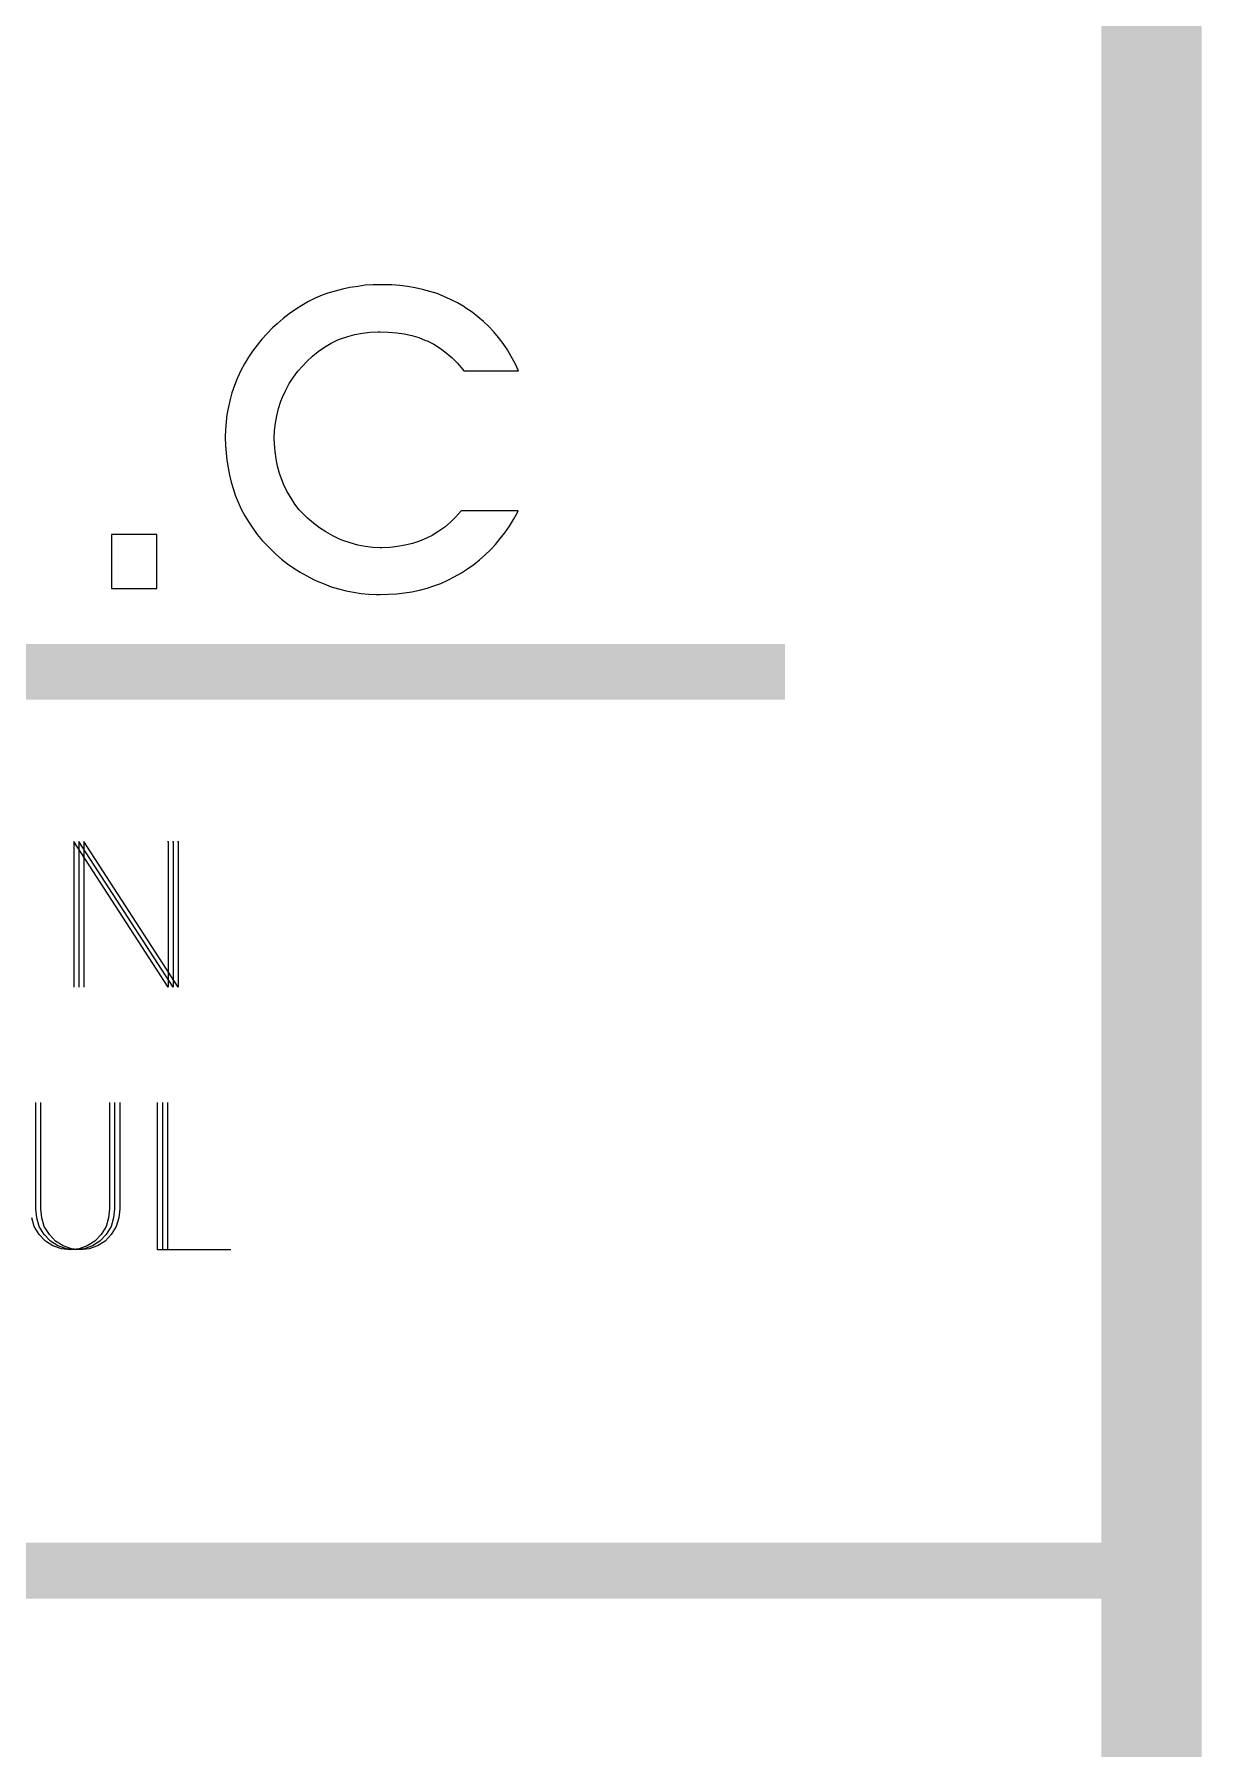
# Model space of a CAD drawing. Header units: millimetres. Extents: x 83956 to 461956, y 36707 to 125807.
# Drawn here: x 143566 to 145139, y 45185 to 47495 of the extents above; entities that cross this region are included whole.
import ezdxf

# ---------------------------------------------------------------- set-up
doc = ezdxf.new("R2010")
doc.units = ezdxf.units.MM
doc.header["$LTSCALE"] = 100
doc.header["$MEASUREMENT"] = 0
doc.layers.add('FORM', color=8, linetype='CONTINUOUS')

# ---------------------------------------------------------------- blocks, each defined once
blk = doc.blocks.new('PMC-mark')
at = {"layer": 'FORM', "lineweight": 0}
for p, q in [((7623, 2310.2), (7609, 2309.7)), ((7627, 2310.2), (7623, 2310.2)), ((7642, 2309.7), (7627, 2310.2)), ((7492.5, 2279.7), (7480.5, 2272.7)), ((7504.5, 2285.7), (7492.5, 2279.7)), ((7517, 2291.2), (7504.5, 2285.7)), ((7527.5, 2294.7), (7517, 2291.2)), ((7540.5, 2298.7), (7527.5, 2294.7)), ((7553.5, 2302.2), (7540.5, 2298.7)), ((7567, 2305.2), (7553.5, 2302.2)), ((7581, 2307.2), (7567, 2305.2)), ((7594.5, 2309.2), (7581, 2307.2)), ((7609, 2309.7), (7594.5, 2309.2)), ((7656.5, 2308.7), (7642, 2309.7)), ((7670.5, 2307.2), (7656.5, 2308.7)), ((7684, 2304.7), (7670.5, 2307.2)), ((7697.5, 2301.7), (7684, 2304.7)), ((7710.5, 2298.2), (7697.5, 2301.7)), ((7723.5, 2294.2), (7710.5, 2298.2)), ((7736, 2289.2), (7723.5, 2294.2)), ((7748, 2283.7), (7736, 2289.2)), ((7760, 2277.7), (7748, 2283.7)), ((7447, 2249.2), (7436, 2239.7)), ((7458, 2257.7), (7447, 2249.2)), ((7469, 2265.7), (7458, 2257.7)), ((7480.5, 2272.7), (7469, 2265.7)), ((7771.5, 2271.2), (7760, 2277.7)), ((7775.5, 2268.2), (7771.5, 2271.2)), ((7786.5, 2260.7), (7775.5, 2268.2)), ((7797, 2252.7), (7786.5, 2260.7)), ((7807, 2244.2), (7797, 2252.7)), ((7418, 2222.7), (7408.5, 2212.2)), ((7428, 2232.7), (7418, 2222.7)), ((7436, 2239.7), (7428, 2232.7)), ((7563, 2217.2), (7576, 2220.7)), ((7576, 2220.7), (7589.5, 2223.2)), ((7589.5, 2223.2), (7603.5, 2224.7)), ((7603.5, 2224.7), (7617.5, 2225.7)), ((7617.5, 2225.7), (7621.5, 2225.7)), ((7621.5, 2225.7), (7636.5, 2225.2)), ((7636.5, 2225.2), (7651, 2223.7)), ((7651, 2223.7), (7664.5, 2221.7)), ((7664.5, 2221.7), (7678, 2218.7)), ((7678, 2218.7), (7691, 2215.2)), ((7816.5, 2235.2), (7807, 2244.2)), ((7825.5, 2225.7), (7816.5, 2235.2)), ((7834, 2215.2), (7825.5, 2225.7)), ((7392, 2190.7), (7384.5, 2179.7)), ((7400, 2201.7), (7392, 2190.7)), ((7408.5, 2212.2), (7400, 2201.7)), ((7499.5, 2181.7), (7510, 2190.2)), ((7510, 2190.2), (7521, 2198.2)), ((7521, 2198.2), (7533, 2205.2)), ((7533, 2205.2), (7545.5, 2211.2)), ((7545.5, 2211.2), (7550, 2212.7)), ((7550, 2212.7), (7563, 2217.2)), ((7691, 2215.2), (7703, 2210.2)), ((7703, 2210.2), (7706, 2209.2)), ((7706, 2209.2), (7718, 2203.2)), ((7718, 2203.2), (7729.5, 2195.7)), ((7729.5, 2195.7), (7740, 2187.7)), ((7740, 2187.7), (7750.5, 2178.7)), ((7842.5, 2204.7), (7834, 2215.2)), ((7850, 2193.2), (7842.5, 2204.7)), ((7857, 2181.2), (7850, 2193.2)), ((7371, 2156.2), (7365.5, 2144.2)), ((7377.5, 2168.2), (7371, 2156.2)), ((7384.5, 2179.7), (7377.5, 2168.2)), ((7473.5, 2154.7), (7482.5, 2164.7)), ((7482.5, 2164.7), (7489.5, 2172.2)), ((7489.5, 2172.2), (7499.5, 2181.7)), ((7750.5, 2178.7), (7760, 2169.2)), ((7760, 2169.2), (7769.5, 2158.2)), ((7769.5, 2158.2), (7771.5, 2155.7)), ((7864, 2168.7), (7857, 2181.2)), ((7870, 2155.7), (7864, 2168.7)), ((7359.5, 2129.2), (7355, 2116.2)), ((7364.5, 2141.7), (7359.5, 2129.2)), ((7365.5, 2144.2), (7364.5, 2141.7)), ((7451.5, 2120.7), (7458, 2132.7)), ((7458, 2132.7), (7465.5, 2144.2)), ((7465.5, 2144.2), (7473.5, 2154.7)), ((7771.5, 2155.7), (7870, 2155.7)), ((7351.5, 2103.7), (7348.5, 2090.7)), ((7355, 2116.2), (7351.5, 2103.7)), ((7438.5, 2087.7), (7443, 2100.7)), ((7443, 2100.7), (7446, 2108.2)), ((7446, 2108.2), (7451.5, 2120.7)), ((7344.5, 2063.7), (7343.5, 2050.2)), ((7346, 2077.2), (7344.5, 2063.7)), ((7348.5, 2090.7), (7346, 2077.2)), ((7433, 2061.7), (7435.5, 2074.7)), ((7435.5, 2074.7), (7438.5, 2087.7)), ((7343.5, 2050.2), (7343, 2036.2)), ((7343, 2036.2), (7343, 2035.7)), ((7343, 2035.7), (7343.5, 2021.7)), ((7431, 2034.7), (7431.5, 2048.2)), ((7431.5, 2024.2), (7431, 2034.7)), ((7431.5, 2048.2), (7433, 2061.7)), ((7343.5, 2021.7), (7344.5, 2008.2)), ((7344.5, 2008.2), (7345.5, 1994.7)), ((7432.5, 2010.7), (7431.5, 2024.2)), ((7434.5, 1997.2), (7432.5, 2010.7)), ((7345.5, 1994.7), (7348, 1981.2)), ((7348, 1981.2), (7350.5, 1968.2)), ((7437, 1984.2), (7434.5, 1997.2)), ((7440.5, 1971.2), (7437, 1984.2)), ((7445, 1958.7), (7440.5, 1971.2)), ((7350.5, 1968.2), (7353.5, 1955.2)), ((7353.5, 1955.2), (7357.5, 1942.2)), ((7357.5, 1942.2), (7360.5, 1932.2)), ((7447.5, 1951.7), (7445, 1958.7)), ((7453.5, 1939.2), (7447.5, 1951.7)), ((7360.5, 1932.2), (7366, 1919.7)), ((7366, 1919.7), (7371.5, 1907.2)), ((7460.5, 1927.7), (7453.5, 1939.2)), ((7468, 1916.2), (7460.5, 1927.7)), ((7476, 1905.7), (7468, 1916.2)), ((7371.5, 1907.2), (7378, 1895.2)), ((7378, 1895.2), (7385, 1883.7)), ((7385, 1883.7), (7392.5, 1872.7)), ((7485.5, 1896.2), (7476, 1905.7)), ((7491, 1890.7), (7485.5, 1896.2)), ((7501.5, 1881.7), (7491, 1890.7)), ((7512, 1873.7), (7501.5, 1881.7)), ((7748, 1883.7), (7737.5, 1874.7)), ((7757.5, 1893.2), (7748, 1883.7)), ((7767, 1903.7), (7757.5, 1893.2)), ((7869.5, 1903.7), (7767, 1903.7)), ((7853.5, 1876.2), (7861, 1888.2)), ((7861, 1888.2), (7868, 1900.7)), ((7868, 1900.7), (7869.5, 1903.7)), ((7869.5, 1903.7), (7869.5, 1903.7)), ((7220, 1861.2), (7138.5, 1861.2)), ((7138.5, 1861.2), (7138.5, 1764.2)), ((7220, 1764.2), (7220, 1861.2)), ((7392.5, 1872.7), (7400.5, 1861.7)), ((7400.5, 1861.7), (7409.5, 1850.7)), ((7409.5, 1850.7), (7413.5, 1846.2)), ((7523.5, 1866.2), (7512, 1873.7)), ((7536, 1859.2), (7523.5, 1866.2)), ((7548.5, 1853.2), (7536, 1859.2)), ((7554.5, 1850.7), (7548.5, 1853.2)), ((7567.5, 1846.2), (7554.5, 1850.7)), ((7692, 1849.7), (7679.5, 1845.2)), ((7704.5, 1854.7), (7692, 1849.7)), ((7715, 1859.7), (7704.5, 1854.7)), ((7726.5, 1867.2), (7715, 1859.7)), ((7737.5, 1874.7), (7726.5, 1867.2)), ((7828.5, 1843.7), (7837, 1854.2)), ((7837, 1854.2), (7845.5, 1864.7)), ((7845.5, 1864.7), (7853.5, 1876.2)), ((7413.5, 1846.2), (7423.5, 1836.2)), ((7423.5, 1836.2), (7433.5, 1826.2)), ((7433.5, 1826.2), (7444, 1817.2)), ((7444, 1817.2), (7455, 1808.7)), ((7581, 1842.2), (7567.5, 1846.2)), ((7594.5, 1839.7), (7581, 1842.2)), ((7608, 1838.2), (7594.5, 1839.7)), ((7621.5, 1837.7), (7608, 1838.2)), ((7624, 1837.7), (7621.5, 1837.7)), ((7638.5, 1838.2), (7624, 1837.7)), ((7652.5, 1839.7), (7638.5, 1838.2)), ((7666, 1842.2), (7652.5, 1839.7)), ((7679.5, 1845.2), (7666, 1842.2)), ((7800, 1815.7), (7810, 1824.7)), ((7810, 1824.7), (7819.5, 1833.7)), ((7819.5, 1833.7), (7828.5, 1843.7)), ((7455, 1808.7), (7466, 1801.2)), ((7466, 1801.2), (7477.5, 1793.7)), ((7477.5, 1793.7), (7489.5, 1787.2)), ((7489.5, 1787.2), (7501.5, 1780.7)), ((7754.5, 1785.2), (7766, 1792.2)), ((7766, 1792.2), (7767.5, 1792.7)), ((7767.5, 1792.7), (7778.5, 1799.7)), ((7778.5, 1799.7), (7789.5, 1807.7)), ((7789.5, 1807.7), (7800, 1815.7)), ((7138.5, 1764.2), (7220, 1764.2)), ((7501.5, 1780.7), (7508, 1777.7)), ((7508, 1777.7), (7520.5, 1772.7)), ((7520.5, 1772.7), (7533.5, 1767.7)), ((7533.5, 1767.7), (7546.5, 1763.7)), ((7546.5, 1763.7), (7560, 1760.2)), ((7560, 1760.2), (7573.5, 1757.7)), ((7573.5, 1757.7), (7587, 1755.7)), ((7587, 1755.7), (7601, 1754.2)), ((7651, 1754.7), (7665, 1756.7)), ((7665, 1756.7), (7678.5, 1758.7)), ((7678.5, 1758.7), (7692, 1761.7)), ((7692, 1761.7), (7705.5, 1765.2)), ((7705.5, 1765.2), (7718, 1769.2)), ((7718, 1769.2), (7730.5, 1773.7)), ((7730.5, 1773.7), (7743, 1779.2)), ((7743, 1779.2), (7754.5, 1785.2)), ((7601, 1754.2), (7615, 1753.7)), ((7615, 1753.7), (7621.5, 1753.7)), ((7621.5, 1753.7), (7636.5, 1754.2)), ((7636.5, 1754.2), (7651, 1754.7)), ((7240.1, 1048.3), (7070.9, 1310.2)), ((7070.9, 1310.2), (7070.9, 1048.3)), ((7249.1, 1048.3), (7079.9, 1310.2)), ((7079.9, 1310.2), (7079.9, 1048.3)), ((7258.1, 1048.3), (7088.9, 1310.2)), ((7088.9, 1310.2), (7088.9, 1048.3)), ((7239.2, 1310.2), (7241, 1310.2)), ((7240.1, 1310.2), (7240.1, 1048.3)), ((7248.2, 1310.2), (7250, 1310.2)), ((7249.1, 1310.2), (7249.1, 1048.3)), ((7257.2, 1310.2), (7259, 1310.2)), ((7258.1, 1310.2), (7258.1, 1048.3)), ((7002.3, 650), (7002.3, 840.9)), ((7011.4, 650), (7011.4, 840.9)), ((7135, 840.9), (7135, 650)), ((7144.1, 840.9), (7144.1, 650)), ((7153.2, 840.9), (7153.2, 650)), ((7221.4, 576.4), (7221.4, 840.9)), ((7230.5, 576.4), (7230.5, 840.9)), ((7239.5, 576.4), (7239.5, 840.9)), ((7004.1, 633.7), (7002.3, 650)), ((7013.2, 633.7), (7011.4, 650)), ((7135, 650), (7133.2, 633.7)), ((7144.1, 650), (7142.3, 633.7)), ((7153.2, 650), (7151.4, 633.7)), ((6999.6, 618.2), (6995, 633.7)), ((7008.7, 603.7), (6999.6, 618.2)), ((7008.7, 618.2), (7004.1, 633.7)), ((7017.7, 603.7), (7008.7, 618.2)), ((7017.7, 618.2), (7013.2, 633.7)), ((7026.8, 603.7), (7017.7, 618.2)), ((7128.6, 618.2), (7119.6, 603.7)), ((7133.2, 633.7), (7128.6, 618.2)), ((7137.7, 618.2), (7128.6, 603.7)), ((7142.3, 633.7), (7137.7, 618.2)), ((7146.8, 618.2), (7137.7, 603.7)), ((7151.4, 633.7), (7146.8, 618.2)), ((7019.6, 591.8), (7008.7, 603.7)), ((7028.7, 591.8), (7017.7, 603.7)), ((7033.2, 583.7), (7019.6, 591.8)), ((7037.7, 591.8), (7026.8, 603.7)), ((7042.3, 583.7), (7028.7, 591.8)), ((7051.4, 583.7), (7037.7, 591.8)), ((7108.6, 591.8), (7095, 583.7)), ((7117.7, 591.8), (7104.1, 583.7)), ((7119.6, 603.7), (7108.6, 591.8)), ((7126.8, 591.8), (7113.2, 583.7)), ((7128.6, 603.7), (7117.7, 591.8)), ((7137.7, 603.7), (7126.8, 591.8)), ((7048.7, 578.2), (7033.2, 583.7)), ((7057.7, 578.2), (7042.3, 583.7)), ((7064.1, 576.4), (7048.7, 578.2)), ((7066.8, 578.2), (7051.4, 583.7)), ((7073.2, 576.4), (7057.7, 578.2)), ((7080.5, 578.2), (7064.1, 576.4)), ((7082.3, 576.4), (7066.8, 578.2)), ((7089.6, 578.2), (7073.2, 576.4)), ((7095, 583.7), (7080.5, 578.2)), ((7098.6, 578.2), (7082.3, 576.4)), ((7104.1, 583.7), (7089.6, 578.2)), ((7113.2, 583.7), (7098.6, 578.2)), ((7335, 576.4), (7221.4, 576.4)), ((7344.1, 576.4), (7230.5, 576.4)), ((7353.2, 576.4), (7239.5, 576.4))]:
    blk.add_line(p, q, dxfattribs=at)
at = {"layer": 'FORM', "color": 7}
blk.add_solid([(506.6, 1565), (506.6, 1665), (8348.9, 1565), (8348.9, 1665)], dxfattribs=at)
blk = doc.blocks.new('PMC-FORMV')
at = {"layer": 'FORM', "const_width": 90.2}
blk.add_lwpolyline([(1543.7, 975), (1543.7, 28725), (40743.7, 28725), (40743.7, 975)], close=True, dxfattribs=at)
at = {"layer": 'FORM', "const_width": 50.1}
blk.add_lwpolyline([(36236.2, 5812.1), (40739.9, 5812.1)], dxfattribs=at)
at = {"layer": 'FORM', "xscale": 0.5, "yscale": 0.5, "zscale": 0.5}
blk.add_blockref('PMC-mark', (36239.9, 5812.1), dxfattribs=at)

msp = doc.modelspace()

# ---------------------------------------------------------------- block references
at = {"layer": 'FORM', "xscale": 1.5, "yscale": 1.5, "zscale": 1.5}
msp.add_blockref('PMC-FORMV', (83956.1, 36707.1), dxfattribs=at)

doc.saveas('drawing.dxf')
